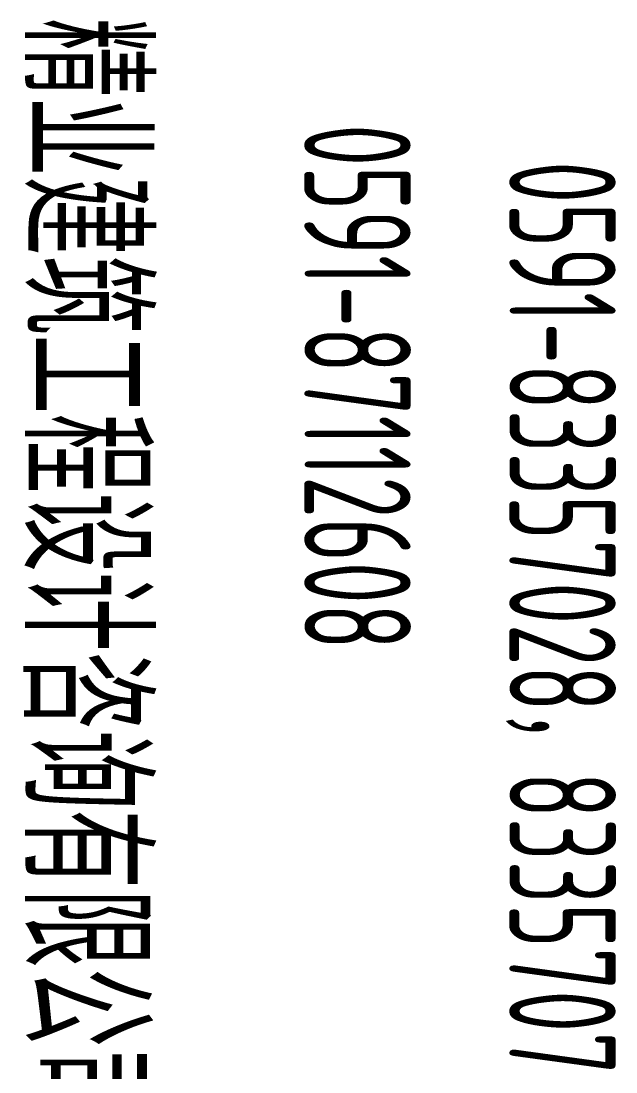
# Model space of a CAD drawing. Extents: x -144902 to 588294, y -160863 to 65494.
# Drawn here: x 153738 to 155137, y -81179 to -78706 of the extents above; entities that cross this region are included whole.
import ezdxf
from ezdxf.enums import TextEntityAlignment as Align

# ---------------------------------------------------------------- set-up
doc = ezdxf.new("R2010")
doc.units = 0
doc.header["$LTSCALE"] = 100
doc.layers.add('1508', color=2, linetype='CONTINUOUS')
doc.layers.add('tk图框', color=7, linetype='CONTINUOUS')
doc.styles.add('HZTXT2', font='tssdeng.shx', dxfattribs={"width": 0.7, "bigfont": 'tssdchn.shx'})
doc.styles.add('TK', font='tssdeng.shx', dxfattribs={"width": 0.7, "bigfont": 'tssdchn.shx'})

# ---------------------------------------------------------------- blocks, each defined once
blk = doc.blocks.new('A$C00BC0004')
at = {"layer": 'tk图框', "color": 2, "style": 'TK', "width": 0.6}
for s, p in [('0591-83357028，83357078，83357058', (-3296.7, -3559)), ('0591-87112608', (-4377.6, -4037.2))]:
    blk.add_text(s, height=250, dxfattribs=at).set_placement(p, align=Align.MIDDLE)
at = {"layer": 'tk图框', "color": 2, "style": 'HZTXT2', "width": 0.7}
blk.add_text('本图版权属福州精业建筑工程设计咨询有限公司所有，除本工程外对本', height=280, dxfattribs=at).set_placement((-6548.7, -4819.7))
blk = doc.blocks.new('A1tk')
at = {"layer": 'tk图框'}
blk.add_blockref('A$C00BC0004', (83100, 58400), dxfattribs=at)

msp = doc.modelspace()

# ---------------------------------------------------------------- block references
at = {"layer": '1508', "rotation": 270}
msp.add_blockref('A1tk', (100166.634, -844.592), dxfattribs=at)

doc.saveas('drawing.dxf')
